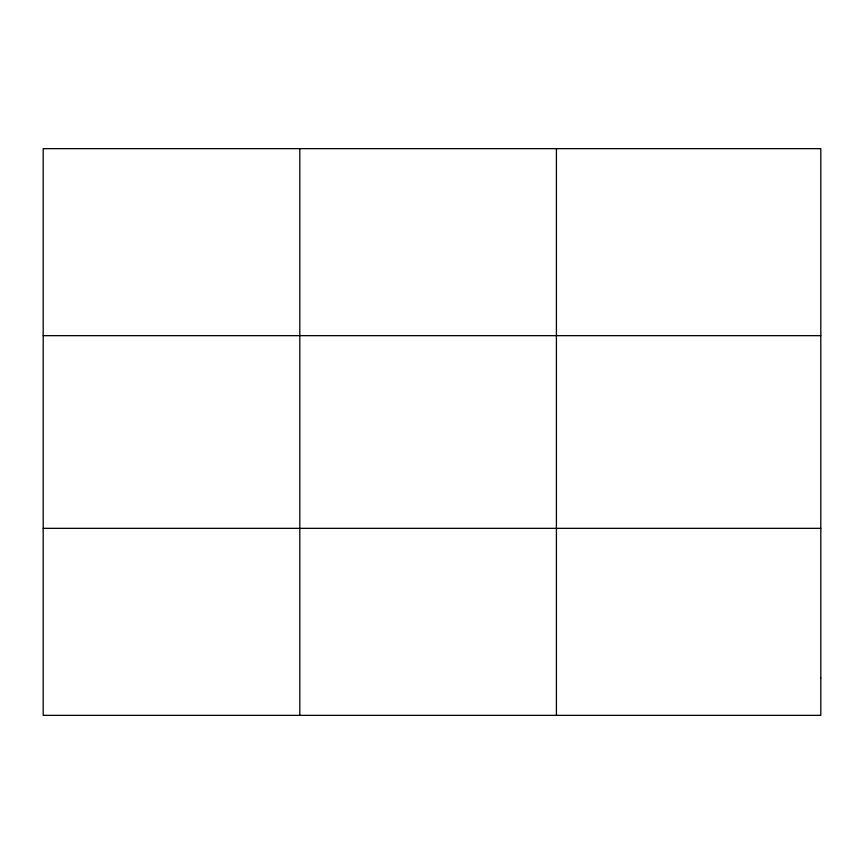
<?xml version="1.0" encoding="UTF-8"?>
<svg xmlns="http://www.w3.org/2000/svg" width="864" height="864" viewBox="0 0 864 864"><rect width="100%" height="100%" fill="white"/><g stroke="black" fill="none" stroke-linecap="round" stroke-linejoin="round"><path stroke-width="1.3" d="M299.808 148.651L299.808 715.349M556.416 148.651L556.416 715.349M43.2 335.664L820.8 335.664M43.2 528.336L820.8 528.336M820.8 677.948L820.8 715.349L43.2 715.349L43.2 148.651L820.8 148.651L820.8 677.948"/></g></svg>
